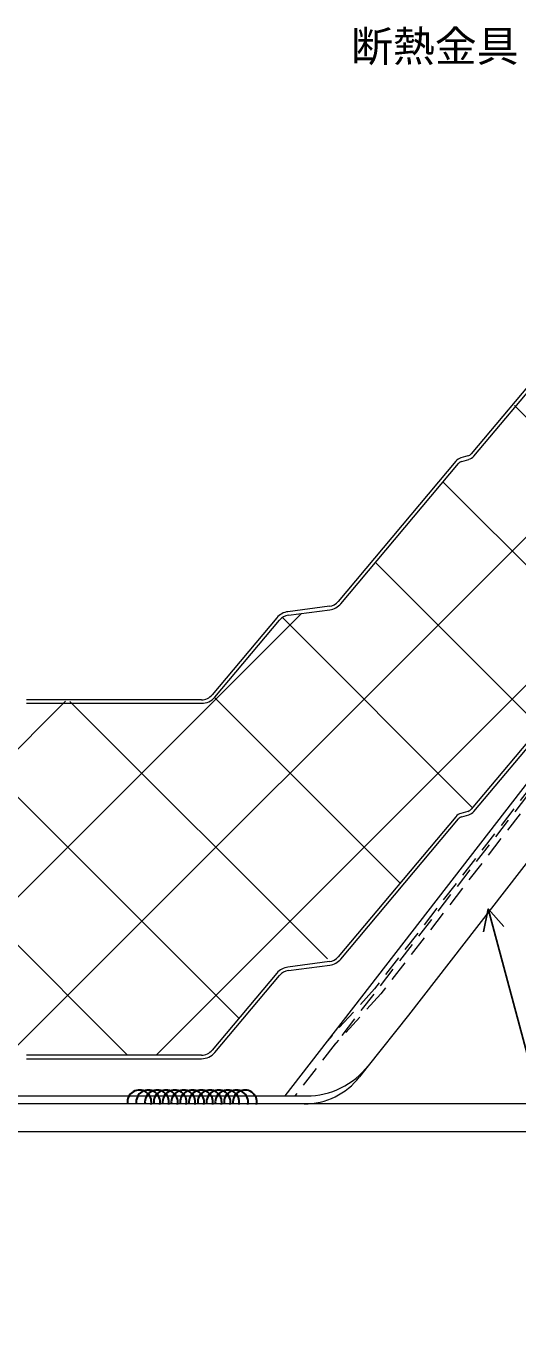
# Model space of a CAD drawing. Units: millimetres at full size, sheet at 1:3; details may follow other scales. Extents: x -1262 to 1258, y -891 to 1034.
# Drawn here: x -178.3 to -37.6, y -146.7 to 230.9 of the extents above; entities that cross this region are included whole.
import ezdxf
from ezdxf.enums import TextEntityAlignment as Align

# ---------------------------------------------------------------- set-up
doc = ezdxf.new("R2010")
doc.units = ezdxf.units.MM
doc.header["$LTSCALE"] = 3
doc.linetypes.add('DASHED2', pattern=[3, 2, -1])
for name, color, linetype, lineweight in [('0-6_名称1', 5, 'Continuous', 25), ('0-B_屋根1', 6, 'Continuous', 20), ('2-1_裏貼1', 2, 'Continuous', 18), ('2-A_タイトフレーム', 3, 'DASHED2', 9), ('3-F_シーリング1', 134, 'Continuous', 30), ('4-2_H鋼1', 2, 'Continuous', 18)]:
    doc.layers.add(name, color=color, linetype=linetype, lineweight=lineweight)
doc.styles.add('ＭＳ ゴシック', font='')
doc.styles.get('ＭＳ ゴシック').set_extended_font_data('MS Gothic')

msp = doc.modelspace()

# ---------------------------------------------------------------- linework, layer by layer
at = {"layer": '0-6_名称1'}
for q in [(-47.306, -28.459), (-41.511, -26.906)]:
    msp.add_line((-45.961, -21.887), q, dxfattribs=at)
msp.add_lwpolyline([(-45.961, -21.887), (-12.509, -146.734), (3.851, -146.734)], dxfattribs=at)
at = {"layer": '0-B_屋根1'}
for p, q in [((-12.678, 153.961), (-50.839, 108.482)), ((-50.073, 107.839), (-11.912, 153.318)), ((-55.266, 106.317), (-88.945, 66.18)), ((-51.814, 107.847), (-53.803, 107.27)), ((-53.525, 106.31), (-51.536, 106.886)), ((-88.179, 65.537), (-54.5, 105.674)), ((-91.492, 64.785), (-103.353, 63.238)), ((-106.536, 61.494), (-125.063, 39.415)), ((-124.297, 38.772), (-105.77, 60.851)), ((-103.224, 62.246), (-91.363, 63.793)), ((-12.678, 52.158), (-50.839, 6.68)), ((-50.073, 6.037), (-11.912, 51.516)), ((-128.127, 37.986), (-178.29, 37.986)), ((-178.29, 36.986), (-128.127, 36.986)), ((-55.266, 4.515), (-88.945, -35.622)), ((-88.179, -36.265), (-54.5, 3.872)), ((-51.814, 6.045), (-53.803, 5.468)), ((-53.525, 4.507), (-51.536, 5.084)), ((-91.492, -37.018), (-103.353, -38.564)), ((-106.536, -40.308), (-125.063, -62.387)), ((-124.297, -63.03), (-105.77, -40.951)), ((-103.224, -39.556), (-91.363, -38.009)), ((-128.127, -63.816), (-178.29, -63.816)), ((-178.29, -64.816), (-128.127, -64.816))]:
    msp.add_line(p, q, dxfattribs=at)
for centre, radius, start, end in [((-52.968, 104.389), 3, 106.16487, 140), ((-52.968, 104.389), 2, 106.16487, 140), ((-52.371, 109.768), 2, 286.16487, 319.99998), ((-52.371, 109.768), 3, 286.16487, 319.99998), ((-92.01, 68.751), 4, 277.4295, 319.99998), ((-92.01, 68.751), 5, 277.4295, 319.99998), ((-102.706, 58.28), 5, 97.4295, 140), ((-102.706, 58.28), 4, 97.4295, 140), ((-128.127, 41.986), 4, 269.99998, 320), ((-128.127, 41.986), 5, 269.99998, 320), ((-52.968, 2.587), 3, 106.16487, 140), ((-52.968, 2.587), 2, 106.16487, 140), ((-52.371, 7.966), 2, 286.16487, 319.99998), ((-52.371, 7.966), 3, 286.16487, 319.99998), ((-92.01, -33.051), 4, 277.4295, 319.99998), ((-92.01, -33.051), 5, 277.4295, 319.99998), ((-102.706, -43.522), 5, 97.4295, 140), ((-102.706, -43.522), 4, 97.4295, 140), ((-128.127, -59.816), 4, 269.99998, 320), ((-128.127, -59.816), 5, 269.99998, 320)]:
    msp.add_arc(centre, radius, start, end, dxfattribs=at)
at = {"layer": '2-1_裏貼1'}
for p, q in [((-9.886, 93.77), (-38.462, 122.346)), ((-182.174, -62.407), (-0.473, 119.294)), ((-27.167, 68.624), (-58.793, 100.251)), ((-31.198, 30.229), (-78.286, 77.317)), ((-209.138, -46.945), (-99.438, 62.756)), ((-50.555, 7.16), (-104.828, 61.433)), ((-141.104, -63.763), (-30.243, 47.098)), ((-117.474, -53.201), (-208.861, 38.186)), ((-71.148, -14.674), (-124.537, 38.716)), ((-209, -4.379), (-167.056, 37.564)), ((-92.022, -36.226), (-165.793, 37.545)), ((-149.372, -63.729), (-208.999, -4.102))]:
    msp.add_line(p, q, dxfattribs=at)
at = {"layer": '2-A_タイトフレーム', "linetype": 'Continuous'}
for p, q in [((7.514, 69.003), (-104.282, -75.489)), ((13.896, 54.537), (-68.811, -52.359)), ((-68.811, -52.359), (-80.391, -66.835)), ((-80.391, -66.835), (-82.861, -70.028))]:
    msp.add_line(p, q, dxfattribs=at)
at = {"layer": '2-A_タイトフレーム'}
for p, q in [((10.911, 70.827), (-78.563, -44.813)), ((12.73, 69.419), (-76.744, -46.221)), ((9.333, 67.595), (-101.374, -75.489)), ((-78.563, -44.813), (-92.043, -59.671)), ((-76.744, -46.221), (-90.224, -61.078))]:
    msp.add_line(p, q, dxfattribs=at)
at = {"layer": '2-A_タイトフレーム', "linetype": 'Continuous'}
msp.add_lwpolyline([(-98.679, -77.789), (-208.782, -77.789), (-208.782, -75.489), (-98.028, -75.489)], dxfattribs=at)
for centre, radius in [((-98.028, -53.189), 22.3), ((-98.679, -57.789), 20)]:
    msp.add_arc(centre, radius, 270, 322.27008, dxfattribs=at)
at = {"layer": '3-F_シーリング1'}
for centre in [(-145.926, -77.24), (-143.407, -77.24), (-140.888, -77.24), (-138.37, -77.24), (-135.851, -77.24), (-133.333, -77.24), (-130.814, -77.24), (-128.295, -77.24), (-125.777, -77.24), (-123.258, -77.24), (-120.74, -77.24), (-118.221, -77.24), (-115.702, -77.24)]:
    msp.add_arc(centre, 3.441, 348.88023, 186.89374, dxfattribs=at)
at = {"layer": '4-2_H鋼1'}
for p, q in [((791.311, -77.789), (-708.821, -77.789)), ((791.311, -85.789), (-708.821, -85.789))]:
    msp.add_line(p, q, dxfattribs=at)

# ---------------------------------------------------------------- texts
at = {"layer": '0-6_名称1', "style": 'ＭＳ ゴシック'}
msp.add_text('断熱金具', height=8.798, dxfattribs=at).set_placement((-85.297, 218.191), align=Align.BOTTOM_LEFT)

doc.saveas('drawing.dxf')
